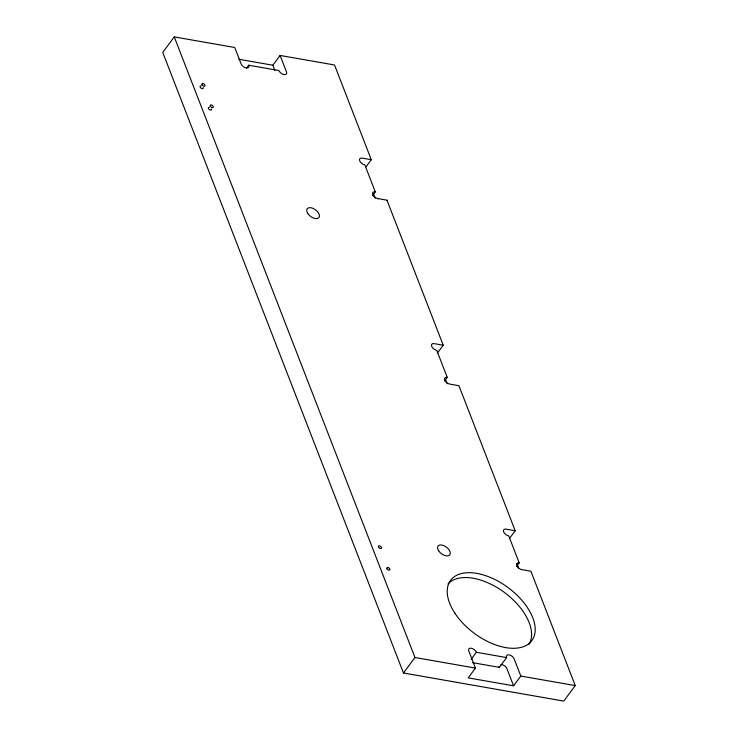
<?xml version="1.0" encoding="UTF-8"?>
<svg xmlns="http://www.w3.org/2000/svg" width="738" height="738" viewBox="0 0 738 738"><rect width="100%" height="100%" fill="white"/><g stroke="black" fill="none" stroke-linecap="round" stroke-linejoin="round"><path stroke-width="1.11" d="M366.002 166.816L371.279 159.712L334.535 64.999L280.108 55.451L286.464 71.844A4.594 2.583 36.6 0 1 283.992 74.556A4.594 2.583 36.6 0 1 278.899 70.525L248.66 65.221A4.594 2.583 36.6 0 1 246.188 67.933A4.594 2.583 36.6 0 1 241.105 63.892L234.739 47.5L174.26 36.9L162.747 52.407L403.465 673.001L563.74 701.1L575.253 685.593L530.89 571.221L521.821 569.635A4.594 2.583 36.6 0 1 516.729 565.594A4.594 2.583 36.6 0 1 519.201 562.882L508.74 535.899A4.594 2.583 36.6 0 1 503.648 531.867A4.594 2.583 36.6 0 1 506.12 529.155L515.189 530.742L509.257 538.74M246.686 67.887L248.66 65.221M274.84 70.35L272.857 65.221L280.108 55.451M372.653 195.404L375.291 191.852L364.821 164.869A4.594 2.583 36.6 0 1 359.729 160.829A4.594 2.583 36.6 0 1 362.201 158.117L371.279 159.712M437.302 353.225L443.234 345.227L386.98 200.183L377.902 198.596A4.594 2.583 36.6 0 1 372.819 194.564A4.594 2.583 36.6 0 1 375.291 191.852M444.608 380.919L447.246 377.367L436.776 350.384A4.594 2.583 36.6 0 1 431.693 346.353A4.594 2.583 36.6 0 1 434.165 343.64L443.234 345.227M403.465 673.001L414.968 657.493L174.26 36.9M516.563 566.443L519.201 562.882M471.093 659.394L476.37 652.291L506.609 657.586A4.594 2.583 36.6 0 1 509.082 654.883A4.594 2.583 36.6 0 1 514.174 658.914L520.816 676.054L513.565 685.814L468.206 677.871L475.456 668.102L468.805 650.962A4.594 2.583 36.6 0 1 471.278 648.25A4.594 2.583 36.6 0 1 476.37 652.291M472.477 662.65L499.358 667.355L506.609 657.586M238.835 59.261L272.857 65.221M414.968 657.493L475.456 668.102M520.816 676.054L575.253 685.593M515.189 530.742L458.935 385.706L449.866 384.111A4.594 2.583 36.6 0 1 444.774 380.079A4.594 2.583 36.6 0 1 447.246 377.367M373.529 193.974L375.181 198.236M445.484 379.498L447.136 383.76M517.034 563.952L518.685 568.214M513.565 685.814L506.923 668.683A4.594 2.583 36.6 0 0 500.899 664.587M499.358 667.355A4.594 2.583 36.6 0 1 499.146 666.506M386.832 200.376A4.594 2.528 -80.1 0 1 386.98 200.183M211.428 108.966A1.836 1.033 36.6 0 1 210.441 110.054A1.836 1.033 36.6 0 1 208.402 108.44A1.836 1.033 36.6 0 1 209.389 107.351M203.171 87.564A1.836 1.033 36.6 0 1 202.184 88.652A1.836 1.033 36.6 0 1 200.146 87.038A1.836 1.033 36.6 0 1 201.142 85.949M448.012 583.97A50.571 28.431 36.6 0 1 504.571 592.549A50.571 28.431 36.6 0 1 529.072 644.191M377.902 198.596L377.764 198.79A4.594 2.528 -80.1 0 1 377.902 198.596M378.668 547.292A1.836 1.033 36.6 0 0 381.435 548.343A1.836 1.033 36.6 0 0 379.876 545.963A1.836 1.033 36.6 0 0 378.668 547.292M387.044 568.878A1.836 1.033 36.6 0 0 389.802 569.93A1.836 1.033 36.6 0 0 388.253 567.55A1.836 1.033 36.6 0 0 387.044 568.878M438.612 550.816A7.352 4.133 36.6 0 0 449.673 555.013A7.352 4.133 36.6 0 0 443.455 545.502A7.352 4.133 36.6 0 0 438.612 550.816M307.783 213.513A7.352 4.133 36.6 0 0 318.834 217.71A7.352 4.133 36.6 0 0 312.626 208.199A7.352 4.133 36.6 0 0 307.783 213.513M454.774 613.038A50.571 28.431 36.6 0 0 530.788 641.866A50.571 28.431 36.6 0 0 488.076 576.526A50.571 28.431 36.6 0 0 454.774 613.038M210.404 106.355A1.836 1.033 36.6 0 0 213.162 107.407A1.836 1.033 36.6 0 0 211.612 105.027A1.836 1.033 36.6 0 0 210.404 106.355M202.147 84.953A1.836 1.033 36.6 0 0 204.915 86.005A1.836 1.033 36.6 0 0 203.356 83.625A1.836 1.033 36.6 0 0 202.147 84.953"/></g></svg>
